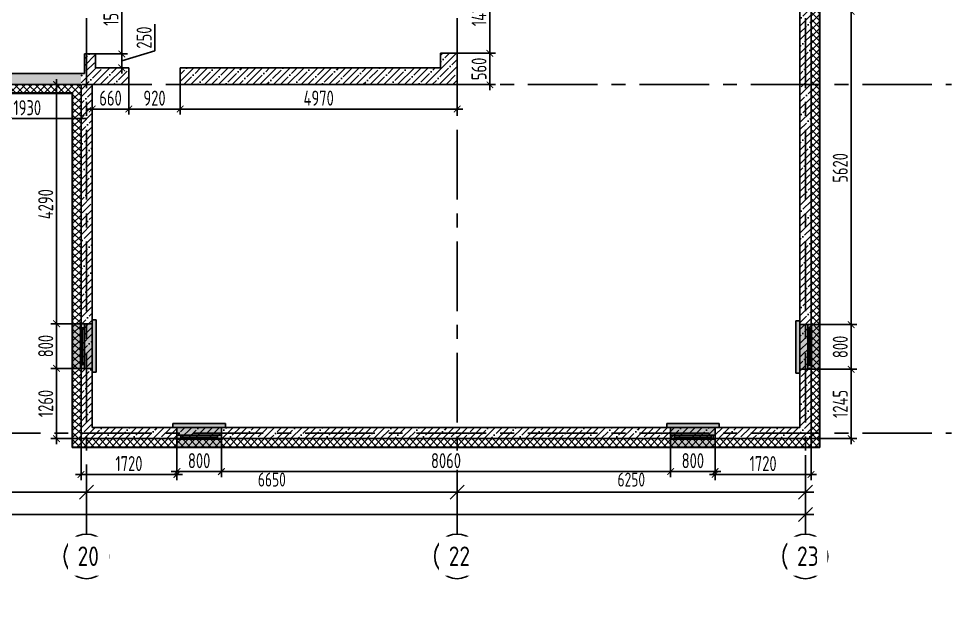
# Model space of a CAD drawing. Header units: millimetres. Extents: x -106726 to 8952771, y -150083 to 686385.
# Drawn here: x 54296 to 71033, y 476606 to 487432 of the extents above; entities that cross this region are included whole.
import ezdxf
from ezdxf import colors
from ezdxf.entities.mleader import LeaderData, LeaderLine
from ezdxf.math import Vec2, Vec3

# ---------------------------------------------------------------- set-up
doc = ezdxf.new("R2010")
doc.units = ezdxf.units.MM
doc.linetypes.add('CENTER', pattern=[2, 1.25, -0.25, 0.25, -0.25])
doc.layers.get('Defpoints').update_dxf_attribs({"color": 8})
doc.styles.add('ISOCPEUR', font='isocpeur.ttf', dxfattribs={"width": 0.7})
doc.styles.add('ГОСТ 2.304', font='isocpeur.ttf', dxfattribs={"width": 0.7})
doc.dimstyles.new('R_100', dxfattribs={"dimtxt": 270, "dimasz": 120, "dimexe": 100, "dimexo": 0, "dimgap": 60, "dimtad": 1, "dimdec": 0, "dimrnd": 5, "dimzin": 0, "dimdsep": 46, "dimtxsty": 'ISOCPEUR', "dimblk": 'ARCHTICK', "dimcen": 0, "dimdle": 100, "dimclrd": 256, "dimclre": 256, "dimclrt": 256, "dimadec": 0, "dimazin": 0, "dimtfac": 2, "dimtdec": 0, "dimtofl": 0, "dimtmove": 1, "dimatfit": 3, "dimfxl": 1, "dimtvp": 3, "dimtfill": 1, "dimtolj": 1, "dimtzin": 0, "dimarcsym": 0})
doc.dimstyles.new('СПДС', dxfattribs={"dimscale": 100, "dimtxt": 2.5, "dimasz": 2.5, "dimexe": 1.5, "dimexo": 0, "dimgap": 1, "dimtad": 1, "dimdec": 0, "dimrnd": 1, "dimtxsty": 'ГОСТ 2.304', "dimblk": 'OBLIQUE', "dimcen": 2.5, "dimdle": 1.5, "dimadec": 0, "dimazin": 2, "dimtfac": 0.75, "dimtdec": 0, "dimtmove": 1, "dimatfit": 3, "dimfxl": 1, "dimtolj": 1, "dimarcsym": 1})
pattern_1 = [(45, (-951587.81, 589999.9), (-123.743687, 123.743687), []), (45, (-951464.07, 589999.9), (-123.743687, 123.743687), [218.75, -43.75, 0, -43.75])]

# ---------------------------------------------------------------- blocks, each defined once
blk = doc.blocks.new('*U323')
h = blk.add_hatch(color=8)
h.dxf.hatch_style = 1
h.paths.add_polyline_path([(-870, -210), (70, -210), (70, -140), (0, -140), (0, 220), (-800, 220), (-800, -140), (-870, -140)])
at = {"color": 8, "lineweight": 30}
for p, q in [((-800, -140), (-800, 220)), ((0, -140), (0, 220))]:
    blk.add_line(p, q, dxfattribs=at)
at = {"color": 8}
for p, q in [((0, 220), (-800, 220)), ((-800, 70), (0, 70)), ((-800, 0), (0, 0)), ((-730, 0), (-730, 70)), ((-730, 35), (-70, 35)), ((-70, 0), (-70, 70)), ((-870, -210), (-870, -140)), ((-870, -140), (-800, -140)), ((0, -140), (70, -140)), ((70, -210), (70, -140)), ((-870, -210), (70, -210))]:
    blk.add_line(p, q, dxfattribs=at)
blk = doc.blocks.new('_Oblique')
at = {"color": 8, "linetype": 'ByBlock', "lineweight": -2}
blk.add_line((-0.5, -0.5), (0.5, 0.5), dxfattribs=at)
blk = doc.blocks.new('*D771')
at = {"color": 8, "lineweight": -2, "ltscale": 100, "transparency": 16777216}
for p, q in [((51365, 479364), (51365, 478791)), ((55515, 479364), (55515, 478791)), ((51215, 478941), (55665, 478941))]:
    blk.add_line(p, q, dxfattribs=at)
at = {"layer": 'Defpoints', "color": 0, "ltscale": 100, "transparency": 16777216}
for p in [(51365, 479364), (55515, 479364), (55515, 478941)]:
    blk.add_point(p, dxfattribs=at)
at = {"color": 8, "lineweight": -2, "ltscale": 100, "transparency": 16777216, "xscale": 250, "yscale": 250, "zscale": 250, "rotation": 180}
blk.add_blockref('_Oblique', (51365, 478941), dxfattribs=at)
at = {"color": 8, "lineweight": -2, "ltscale": 100, "transparency": 16777216, "xscale": 250, "yscale": 250, "zscale": 250}
blk.add_blockref('_Oblique', (55515, 478941), dxfattribs=at)
at = {"color": 8, "ltscale": 100, "transparency": 16777216, "insert": (53440, 479166), "char_height": 250, "attachment_point": 5, "style": 'ГОСТ 2.304'}
blk.add_mtext('\\A1;4150', dxfattribs=at)
blk = doc.blocks.new('*D772')
at = {"color": 8, "lineweight": -2, "ltscale": 100, "transparency": 16777216}
for p, q in [((55515, 479364), (55515, 478791)), ((62165, 479364), (62165, 478791)), ((55365, 478941), (62315, 478941))]:
    blk.add_line(p, q, dxfattribs=at)
at = {"layer": 'Defpoints', "color": 0, "ltscale": 100, "transparency": 16777216}
for p in [(55515, 479364), (62165, 479364), (62165, 478941)]:
    blk.add_point(p, dxfattribs=at)
at = {"color": 8, "lineweight": -2, "ltscale": 100, "transparency": 16777216, "xscale": 250, "yscale": 250, "zscale": 250, "rotation": 180}
blk.add_blockref('_Oblique', (55515, 478941), dxfattribs=at)
at = {"color": 8, "lineweight": -2, "ltscale": 100, "transparency": 16777216, "xscale": 250, "yscale": 250, "zscale": 250}
blk.add_blockref('_Oblique', (62165, 478941), dxfattribs=at)
at = {"color": 8, "ltscale": 100, "transparency": 16777216, "insert": (58840, 479166), "char_height": 250, "attachment_point": 5, "style": 'ГОСТ 2.304'}
blk.add_mtext('\\A1;6650', dxfattribs=at)
blk = doc.blocks.new('*D773')
at = {"color": 8, "lineweight": -2, "ltscale": 100, "transparency": 16777216}
for p, q in [((68415, 479603), (68415, 478791)), ((62165, 479364), (62165, 478791)), ((62015, 478941), (68565, 478941))]:
    blk.add_line(p, q, dxfattribs=at)
at = {"layer": 'Defpoints', "color": 0, "ltscale": 100, "transparency": 16777216}
for p in [(68415, 479603), (62165, 479364), (68415, 478941)]:
    blk.add_point(p, dxfattribs=at)
at = {"color": 8, "lineweight": -2, "ltscale": 100, "transparency": 16777216, "xscale": 250, "yscale": 250, "zscale": 250, "rotation": 180}
blk.add_blockref('_Oblique', (62165, 478941), dxfattribs=at)
at = {"color": 8, "lineweight": -2, "ltscale": 100, "transparency": 16777216, "xscale": 250, "yscale": 250, "zscale": 250}
blk.add_blockref('_Oblique', (68415, 478941), dxfattribs=at)
at = {"color": 8, "ltscale": 100, "transparency": 16777216, "insert": (65290, 479166), "char_height": 250, "attachment_point": 5, "style": 'ГОСТ 2.304'}
blk.add_mtext('\\A1;6250', dxfattribs=at)
blk = doc.blocks.new('*D754')
at = {"color": 8, "lineweight": -2, "ltscale": 100, "transparency": 16777216}
for p, q in [((-150, 478539), (68565, 478539)), ((0, 478214), (0, 478689)), ((68415, 478214), (68415, 478689))]:
    blk.add_line(p, q, dxfattribs=at)
at = {"layer": 'Defpoints', "color": 0, "ltscale": 100, "transparency": 16777216}
for p in [(68415, 478539), (0, 478214), (68415, 478214)]:
    blk.add_point(p, dxfattribs=at)
at = {"color": 8, "lineweight": -2, "ltscale": 100, "transparency": 16777216, "xscale": 250, "yscale": 250, "zscale": 250, "rotation": 180}
blk.add_blockref('_Oblique', (0, 478539), dxfattribs=at)
at = {"color": 8, "lineweight": -2, "ltscale": 100, "transparency": 16777216, "xscale": 250, "yscale": 250, "zscale": 250}
blk.add_blockref('_Oblique', (68415, 478539), dxfattribs=at)
at = {"color": 8, "ltscale": 100, "transparency": 16777216, "insert": (34208, 478764), "char_height": 250, "attachment_point": 5, "style": 'ГОСТ 2.304'}
blk.add_mtext('\\A1;68415', dxfattribs=at)
blk = doc.blocks.new('_ArchTick')
at = {"color": 8, "linetype": 'ByBlock', "const_width": 0.15}
blk.add_lwpolyline([(-0.5, -0.5), (0.5, 0.5)], dxfattribs=at)
blk = doc.blocks.new('*D664')
at = {"color": 8, "lineweight": -2, "ltscale": 100, "transparency": 16777216}
for p, q in [((56742, 486853), (56742, 487332)), ((56147, 486450), (56147, 486900)), ((55675, 486800), (56247, 486800)), ((56147, 486675), (56742, 486853)), ((55675, 486550), (56247, 486550))]:
    blk.add_line(p, q, dxfattribs=at)
at = {"layer": 'Defpoints', "color": 0, "ltscale": 100, "transparency": 16777216}
for p in [(55675, 486800), (56147, 486800), (55675, 486550)]:
    blk.add_point(p, dxfattribs=at)
at = {"color": 8, "lineweight": -2, "ltscale": 100, "transparency": 16777216, "xscale": 120, "yscale": 120, "zscale": 120}
for p, rotation in [((56147, 486800), 90), ((56147, 486550), 270)]:
    blk.add_blockref('_ArchTick', p, dxfattribs=dict(at, rotation=rotation))
at = {"color": 8, "lineweight": 30, "ltscale": 100, "transparency": 16777216, "insert": (56547, 487093), "char_height": 270, "attachment_point": 5, "rotation": 90, "style": 'ISOCPEUR', "bg_fill": 3, "box_fill_scale": 1.1, "bg_fill_color": 256, "bg_fill_true_color": 13158600, "bg_fill_transparency": 0}
blk.add_mtext('\\A1;250', dxfattribs=at)
blk = doc.blocks.new('*D649')
at = {"color": 8, "lineweight": -2, "ltscale": 100, "transparency": 16777216}
for p, q in [((55675, 488300), (56247, 488300)), ((56147, 486700), (56147, 488400)), ((55675, 486800), (56247, 486800))]:
    blk.add_line(p, q, dxfattribs=at)
at = {"layer": 'Defpoints', "color": 0, "ltscale": 100, "transparency": 16777216}
for p in [(55675, 488300), (56147, 488300), (55675, 486800)]:
    blk.add_point(p, dxfattribs=at)
at = {"color": 8, "lineweight": -2, "ltscale": 100, "transparency": 16777216, "xscale": 120, "yscale": 120, "zscale": 120}
for p, rotation in [((56147, 488300), 90), ((56147, 486800), 270)]:
    blk.add_blockref('_ArchTick', p, dxfattribs=dict(at, rotation=rotation))
at = {"color": 8, "lineweight": 30, "ltscale": 100, "transparency": 16777216, "insert": (55952, 487550), "char_height": 270, "attachment_point": 5, "rotation": 90, "style": 'ISOCPEUR', "bg_fill": 3, "box_fill_scale": 1.1, "bg_fill_color": 256, "bg_fill_true_color": 13158600, "bg_fill_transparency": 0}
blk.add_mtext('\\A1;1500', dxfattribs=at)
blk = doc.blocks.new('*D653')
at = {"color": 8, "lineweight": -2, "ltscale": 100, "transparency": 16777216}
for p, q in [((55615, 486250), (55615, 485712)), ((56274, 486250), (56274, 485712)), ((55515, 485812), (56374, 485812))]:
    blk.add_line(p, q, dxfattribs=at)
at = {"layer": 'Defpoints', "color": 0, "ltscale": 100, "transparency": 16777216}
for p in [(55615, 486250), (56274, 486250), (56274, 485812)]:
    blk.add_point(p, dxfattribs=at)
at = {"color": 8, "lineweight": -2, "ltscale": 100, "transparency": 16777216, "xscale": 120, "yscale": 120, "zscale": 120, "rotation": 180}
blk.add_blockref('_ArchTick', (55615, 485812), dxfattribs=at)
at = {"color": 8, "lineweight": -2, "ltscale": 100, "transparency": 16777216, "xscale": 120, "yscale": 120, "zscale": 120}
blk.add_blockref('_ArchTick', (56274, 485812), dxfattribs=at)
at = {"color": 8, "lineweight": 30, "ltscale": 100, "transparency": 16777216, "insert": (55945, 486007), "char_height": 270, "attachment_point": 5, "style": 'ISOCPEUR', "bg_fill": 3, "box_fill_scale": 1.1, "bg_fill_color": 256, "bg_fill_true_color": 13158600, "bg_fill_transparency": 0}
blk.add_mtext('\\A1;660', dxfattribs=at)
blk = doc.blocks.new('*D654')
at = {"color": 8, "lineweight": -2, "ltscale": 100, "transparency": 16777216}
for p, q in [((56274, 486250), (56274, 485712)), ((57194, 486250), (57194, 485712)), ((57294, 485812), (56174, 485812))]:
    blk.add_line(p, q, dxfattribs=at)
at = {"layer": 'Defpoints', "color": 0, "ltscale": 100, "transparency": 16777216}
for p in [(56274, 486250), (57194, 486250), (56274, 485812)]:
    blk.add_point(p, dxfattribs=at)
at = {"color": 8, "lineweight": -2, "ltscale": 100, "transparency": 16777216, "xscale": 120, "yscale": 120, "zscale": 120, "rotation": 180}
blk.add_blockref('_ArchTick', (56274, 485812), dxfattribs=at)
at = {"color": 8, "lineweight": -2, "ltscale": 100, "transparency": 16777216, "xscale": 120, "yscale": 120, "zscale": 120}
blk.add_blockref('_ArchTick', (57194, 485812), dxfattribs=at)
at = {"color": 8, "lineweight": 30, "ltscale": 100, "transparency": 16777216, "insert": (56734, 486007), "char_height": 270, "attachment_point": 5, "style": 'ISOCPEUR', "bg_fill": 3, "box_fill_scale": 1.1, "bg_fill_color": 256, "bg_fill_true_color": 13158600, "bg_fill_transparency": 0}
blk.add_mtext('\\A1;920', dxfattribs=at)
blk = doc.blocks.new('*D655')
at = {"color": 8, "lineweight": -2, "ltscale": 100, "transparency": 16777216}
for p, q in [((57194, 486250), (57194, 485712)), ((62165, 486250), (62165, 485712)), ((62265, 485812), (57094, 485812))]:
    blk.add_line(p, q, dxfattribs=at)
at = {"layer": 'Defpoints', "color": 0, "ltscale": 100, "transparency": 16777216}
for p in [(57194, 486250), (62165, 486250), (57194, 485812)]:
    blk.add_point(p, dxfattribs=at)
at = {"color": 8, "lineweight": -2, "ltscale": 100, "transparency": 16777216, "xscale": 120, "yscale": 120, "zscale": 120, "rotation": 180}
blk.add_blockref('_ArchTick', (57194, 485812), dxfattribs=at)
at = {"color": 8, "lineweight": -2, "ltscale": 100, "transparency": 16777216, "xscale": 120, "yscale": 120, "zscale": 120}
blk.add_blockref('_ArchTick', (62165, 485812), dxfattribs=at)
at = {"color": 8, "lineweight": 30, "ltscale": 100, "transparency": 16777216, "insert": (59680, 486007), "char_height": 270, "attachment_point": 5, "style": 'ISOCPEUR', "bg_fill": 3, "box_fill_scale": 1.1, "bg_fill_color": 256, "bg_fill_true_color": 13158600, "bg_fill_transparency": 0}
blk.add_mtext('\\A1;4970', dxfattribs=at)
blk = doc.blocks.new('*D656')
at = {"color": 8, "lineweight": -2, "ltscale": 100, "transparency": 16777216}
for p, q in [((62752, 486912), (62752, 486150)), ((62165, 486812), (62852, 486812)), ((62165, 486250), (62852, 486250))]:
    blk.add_line(p, q, dxfattribs=at)
at = {"layer": 'Defpoints', "color": 0, "ltscale": 100, "transparency": 16777216}
for p in [(62165, 486812), (62165, 486250)]:
    blk.add_point(p, dxfattribs=at)
at = {"color": 8, "lineweight": -2, "ltscale": 100, "transparency": 16777216, "xscale": 120, "yscale": 120, "zscale": 120}
for p, rotation in [((62752, 486812), 90), ((62752, 486250), 270)]:
    blk.add_blockref('_ArchTick', p, dxfattribs=dict(at, rotation=rotation))
at = {"color": 8, "lineweight": 30, "ltscale": 100, "transparency": 16777216, "insert": (62557, 486531), "char_height": 270, "attachment_point": 5, "rotation": 90, "style": 'ISOCPEUR', "bg_fill": 3, "box_fill_scale": 1.1, "bg_fill_color": 256, "bg_fill_true_color": 13158600, "bg_fill_transparency": 0}
blk.add_mtext('\\A1;560', dxfattribs=at)
at = {"layer": 'Defpoints', "color": 0, "ltscale": 100, "transparency": 16777216}
blk.add_point((62752, 486250), dxfattribs=at)
blk = doc.blocks.new('*D633')
at = {"color": 8, "lineweight": -2, "ltscale": 100, "transparency": 16777216}
for p, q in [((62165, 488282), (62852, 488282)), ((62752, 488382), (62752, 486712)), ((62165, 486812), (62852, 486812))]:
    blk.add_line(p, q, dxfattribs=at)
at = {"layer": 'Defpoints', "color": 0, "ltscale": 100, "transparency": 16777216}
for p in [(62165, 488282), (62165, 486812), (62752, 486812)]:
    blk.add_point(p, dxfattribs=at)
at = {"color": 8, "lineweight": -2, "ltscale": 100, "transparency": 16777216, "xscale": 120, "yscale": 120, "zscale": 120}
for p, rotation in [((62752, 488282), 90), ((62752, 486812), 270)]:
    blk.add_blockref('_ArchTick', p, dxfattribs=dict(at, rotation=rotation))
at = {"color": 8, "lineweight": 30, "ltscale": 100, "transparency": 16777216, "insert": (62557, 487547), "char_height": 270, "attachment_point": 5, "rotation": 90, "style": 'ISOCPEUR', "bg_fill": 3, "box_fill_scale": 1.1, "bg_fill_color": 256, "bg_fill_true_color": 13158600, "bg_fill_transparency": 0}
blk.add_mtext('\\A1;1470', dxfattribs=at)
blk = doc.blocks.new('*D634')
at = {"color": 8, "lineweight": -2, "ltscale": 100, "transparency": 16777216}
for p, q in [((55415, 486250), (55415, 485540)), ((53485, 486090), (53485, 485540)), ((55515, 485640), (53385, 485640))]:
    blk.add_line(p, q, dxfattribs=at)
at = {"layer": 'Defpoints', "color": 0, "ltscale": 100, "transparency": 16777216}
for p in [(55415, 486250), (53485, 486090), (53485, 485640)]:
    blk.add_point(p, dxfattribs=at)
at = {"color": 8, "lineweight": -2, "ltscale": 100, "transparency": 16777216, "xscale": 120, "yscale": 120, "zscale": 120, "rotation": 180}
blk.add_blockref('_ArchTick', (53485, 485640), dxfattribs=at)
at = {"color": 8, "lineweight": -2, "ltscale": 100, "transparency": 16777216, "xscale": 120, "yscale": 120, "zscale": 120}
blk.add_blockref('_ArchTick', (55415, 485640), dxfattribs=at)
at = {"color": 8, "lineweight": 30, "ltscale": 100, "transparency": 16777216, "insert": (54450, 485835), "char_height": 270, "attachment_point": 5, "style": 'ISOCPEUR', "bg_fill": 3, "box_fill_scale": 1.1, "bg_fill_color": 256, "bg_fill_true_color": 13158600, "bg_fill_transparency": 0}
blk.add_mtext('\\A1;1930', dxfattribs=at)
blk = doc.blocks.new('*D637')
at = {"color": 8, "lineweight": -2, "ltscale": 100, "transparency": 16777216}
for p, q in [((54976, 479800), (54976, 481260)), ((55415, 481160), (54876, 481160)), ((55415, 479900), (54876, 479900))]:
    blk.add_line(p, q, dxfattribs=at)
at = {"layer": 'Defpoints', "color": 0, "ltscale": 100, "transparency": 16777216}
for p in [(54976, 481160), (55415, 481160), (55415, 479900)]:
    blk.add_point(p, dxfattribs=at)
at = {"color": 8, "lineweight": -2, "ltscale": 100, "transparency": 16777216, "xscale": 120, "yscale": 120, "zscale": 120}
for p, rotation in [((54976, 481160), 90), ((54976, 479900), 270)]:
    blk.add_blockref('_ArchTick', p, dxfattribs=dict(at, rotation=rotation))
at = {"color": 8, "lineweight": 30, "ltscale": 100, "transparency": 16777216, "insert": (54781, 480530), "char_height": 270, "attachment_point": 5, "rotation": 90, "style": 'ISOCPEUR', "bg_fill": 3, "box_fill_scale": 1.1, "bg_fill_color": 256, "bg_fill_true_color": 13158600, "bg_fill_transparency": 0}
blk.add_mtext('\\A1;1260', dxfattribs=at)
blk = doc.blocks.new('*D638')
at = {"color": 8, "lineweight": -2, "ltscale": 100, "transparency": 16777216}
for p, q in [((54976, 481060), (54976, 482060)), ((55255, 481960), (54876, 481960)), ((55255, 481160), (54876, 481160))]:
    blk.add_line(p, q, dxfattribs=at)
at = {"layer": 'Defpoints', "color": 0, "ltscale": 100, "transparency": 16777216}
for p in [(54976, 481960), (55255, 481960), (55255, 481160)]:
    blk.add_point(p, dxfattribs=at)
at = {"color": 8, "lineweight": -2, "ltscale": 100, "transparency": 16777216, "xscale": 120, "yscale": 120, "zscale": 120}
for p, rotation in [((54976, 481960), 90), ((54976, 481160), 270)]:
    blk.add_blockref('_ArchTick', p, dxfattribs=dict(at, rotation=rotation))
at = {"color": 8, "lineweight": 30, "ltscale": 100, "transparency": 16777216, "insert": (54781, 481560), "char_height": 270, "attachment_point": 5, "rotation": 90, "style": 'ISOCPEUR', "bg_fill": 3, "box_fill_scale": 1.1, "bg_fill_color": 256, "bg_fill_true_color": 13158600, "bg_fill_transparency": 0}
blk.add_mtext('\\A1;800', dxfattribs=at)
blk = doc.blocks.new('*D639')
at = {"color": 8, "lineweight": -2, "ltscale": 100, "transparency": 16777216}
for p, q in [((55415, 486250), (54876, 486250)), ((54976, 486350), (54976, 481860)), ((55415, 481960), (54876, 481960))]:
    blk.add_line(p, q, dxfattribs=at)
at = {"layer": 'Defpoints', "color": 0, "ltscale": 100, "transparency": 16777216}
for p in [(55415, 486250), (54976, 481960), (55415, 481960)]:
    blk.add_point(p, dxfattribs=at)
at = {"color": 8, "lineweight": -2, "ltscale": 100, "transparency": 16777216, "xscale": 120, "yscale": 120, "zscale": 120}
for p, rotation in [((54976, 486250), 90), ((54976, 481960), 270)]:
    blk.add_blockref('_ArchTick', p, dxfattribs=dict(at, rotation=rotation))
at = {"color": 8, "lineweight": 30, "ltscale": 100, "transparency": 16777216, "insert": (54781, 484105), "char_height": 270, "attachment_point": 5, "rotation": 90, "style": 'ISOCPEUR', "bg_fill": 3, "box_fill_scale": 1.1, "bg_fill_color": 256, "bg_fill_true_color": 13158600, "bg_fill_transparency": 0}
blk.add_mtext('\\A1;4290', dxfattribs=at)
blk = doc.blocks.new('*D640')
at = {"color": 8, "lineweight": -2, "ltscale": 100, "transparency": 16777216}
for p, q in [((55415, 479900), (55415, 479158)), ((57135, 479848), (57135, 479158)), ((55315, 479258), (57235, 479258))]:
    blk.add_line(p, q, dxfattribs=at)
at = {"layer": 'Defpoints', "color": 0, "ltscale": 100, "transparency": 16777216}
for p in [(55415, 479900), (57135, 479848), (57135, 479258)]:
    blk.add_point(p, dxfattribs=at)
at = {"color": 8, "lineweight": -2, "ltscale": 100, "transparency": 16777216, "xscale": 120, "yscale": 120, "zscale": 120, "rotation": 180}
blk.add_blockref('_ArchTick', (55415, 479258), dxfattribs=at)
at = {"color": 8, "lineweight": -2, "ltscale": 100, "transparency": 16777216, "xscale": 120, "yscale": 120, "zscale": 120}
blk.add_blockref('_ArchTick', (57135, 479258), dxfattribs=at)
at = {"color": 8, "lineweight": 30, "ltscale": 100, "transparency": 16777216, "insert": (56275, 479453), "char_height": 270, "attachment_point": 5, "style": 'ISOCPEUR', "bg_fill": 3, "box_fill_scale": 1.1, "bg_fill_color": 256, "bg_fill_true_color": 13158600, "bg_fill_transparency": 0}
blk.add_mtext('\\A1;1720', dxfattribs=at)
blk = doc.blocks.new('*D641')
at = {"color": 8, "lineweight": -2, "ltscale": 100, "transparency": 16777216}
for p, q in [((57135, 479740), (57135, 479210)), ((57935, 479740), (57935, 479210)), ((57035, 479310), (58035, 479310))]:
    blk.add_line(p, q, dxfattribs=at)
at = {"layer": 'Defpoints', "color": 0, "ltscale": 100, "transparency": 16777216}
for p in [(57135, 479740), (57935, 479740), (57935, 479310)]:
    blk.add_point(p, dxfattribs=at)
at = {"color": 8, "lineweight": -2, "ltscale": 100, "transparency": 16777216, "xscale": 120, "yscale": 120, "zscale": 120, "rotation": 180}
blk.add_blockref('_ArchTick', (57135, 479310), dxfattribs=at)
at = {"color": 8, "lineweight": -2, "ltscale": 100, "transparency": 16777216, "xscale": 120, "yscale": 120, "zscale": 120}
blk.add_blockref('_ArchTick', (57935, 479310), dxfattribs=at)
at = {"color": 8, "lineweight": 30, "ltscale": 100, "transparency": 16777216, "insert": (57535, 479505), "char_height": 270, "attachment_point": 5, "style": 'ISOCPEUR', "bg_fill": 3, "box_fill_scale": 1.1, "bg_fill_color": 256, "bg_fill_true_color": 13158600, "bg_fill_transparency": 0}
blk.add_mtext('\\A1;800', dxfattribs=at)
blk = doc.blocks.new('*D642')
at = {"color": 8, "lineweight": -2, "ltscale": 100, "transparency": 16777216}
for p, q in [((68515, 479900), (68515, 479158)), ((66795, 479848), (66795, 479158)), ((68615, 479258), (66695, 479258))]:
    blk.add_line(p, q, dxfattribs=at)
at = {"layer": 'Defpoints', "color": 0, "ltscale": 100, "transparency": 16777216}
for p in [(68515, 479900), (66795, 479848), (66795, 479258)]:
    blk.add_point(p, dxfattribs=at)
at = {"color": 8, "lineweight": -2, "ltscale": 100, "transparency": 16777216, "xscale": 120, "yscale": 120, "zscale": 120, "rotation": 180}
blk.add_blockref('_ArchTick', (66795, 479258), dxfattribs=at)
at = {"color": 8, "lineweight": -2, "ltscale": 100, "transparency": 16777216, "xscale": 120, "yscale": 120, "zscale": 120}
blk.add_blockref('_ArchTick', (68515, 479258), dxfattribs=at)
at = {"color": 8, "lineweight": 30, "ltscale": 100, "transparency": 16777216, "insert": (67655, 479453), "char_height": 270, "attachment_point": 5, "style": 'ISOCPEUR', "bg_fill": 3, "box_fill_scale": 1.1, "bg_fill_color": 256, "bg_fill_true_color": 13158600, "bg_fill_transparency": 0}
blk.add_mtext('\\A1;1720', dxfattribs=at)
blk = doc.blocks.new('*D643')
at = {"color": 8, "lineweight": -2, "ltscale": 100, "transparency": 16777216}
for p, q in [((65995, 479740), (65995, 479210)), ((66795, 479740), (66795, 479210)), ((66895, 479310), (65895, 479310))]:
    blk.add_line(p, q, dxfattribs=at)
at = {"layer": 'Defpoints', "color": 0, "ltscale": 100, "transparency": 16777216}
for p in [(65995, 479740), (66795, 479740), (65995, 479310)]:
    blk.add_point(p, dxfattribs=at)
at = {"color": 8, "lineweight": -2, "ltscale": 100, "transparency": 16777216, "xscale": 120, "yscale": 120, "zscale": 120, "rotation": 180}
blk.add_blockref('_ArchTick', (65995, 479310), dxfattribs=at)
at = {"color": 8, "lineweight": -2, "ltscale": 100, "transparency": 16777216, "xscale": 120, "yscale": 120, "zscale": 120}
blk.add_blockref('_ArchTick', (66795, 479310), dxfattribs=at)
at = {"color": 8, "lineweight": 30, "ltscale": 100, "transparency": 16777216, "insert": (66395, 479505), "char_height": 270, "attachment_point": 5, "style": 'ISOCPEUR', "bg_fill": 3, "box_fill_scale": 1.1, "bg_fill_color": 256, "bg_fill_true_color": 13158600, "bg_fill_transparency": 0}
blk.add_mtext('\\A1;800', dxfattribs=at)
blk = doc.blocks.new('*D644')
at = {"color": 8, "lineweight": -2, "ltscale": 100, "transparency": 16777216}
for p, q in [((57935, 479740), (57935, 479210)), ((65995, 479740), (65995, 479210)), ((57835, 479310), (66095, 479310))]:
    blk.add_line(p, q, dxfattribs=at)
at = {"layer": 'Defpoints', "color": 0, "ltscale": 100, "transparency": 16777216}
for p in [(57935, 479740), (65995, 479740), (65995, 479310)]:
    blk.add_point(p, dxfattribs=at)
at = {"color": 8, "lineweight": -2, "ltscale": 100, "transparency": 16777216, "xscale": 120, "yscale": 120, "zscale": 120, "rotation": 180}
blk.add_blockref('_ArchTick', (57935, 479310), dxfattribs=at)
at = {"color": 8, "lineweight": -2, "ltscale": 100, "transparency": 16777216, "xscale": 120, "yscale": 120, "zscale": 120}
blk.add_blockref('_ArchTick', (65995, 479310), dxfattribs=at)
at = {"color": 8, "lineweight": 30, "ltscale": 100, "transparency": 16777216, "insert": (61965, 479505), "char_height": 270, "attachment_point": 5, "style": 'ISOCPEUR', "bg_fill": 3, "box_fill_scale": 1.1, "bg_fill_color": 256, "bg_fill_true_color": 13158600, "bg_fill_transparency": 0}
blk.add_mtext('\\A1;8060', dxfattribs=at)
blk = doc.blocks.new('*D645')
at = {"color": 8, "lineweight": -2, "ltscale": 100, "transparency": 16777216}
for p, q in [((69235, 479800), (69235, 481245)), ((68515, 481145), (69335, 481145)), ((68515, 479900), (69335, 479900))]:
    blk.add_line(p, q, dxfattribs=at)
at = {"layer": 'Defpoints', "color": 0, "ltscale": 100, "transparency": 16777216}
for p in [(68515, 481145), (69235, 481145), (68515, 479900)]:
    blk.add_point(p, dxfattribs=at)
at = {"color": 8, "lineweight": -2, "ltscale": 100, "transparency": 16777216, "xscale": 120, "yscale": 120, "zscale": 120}
for p, rotation in [((69235, 481145), 90), ((69235, 479900), 270)]:
    blk.add_blockref('_ArchTick', p, dxfattribs=dict(at, rotation=rotation))
at = {"color": 8, "lineweight": 30, "ltscale": 100, "transparency": 16777216, "insert": (69040, 480523), "char_height": 270, "attachment_point": 5, "rotation": 90, "style": 'ISOCPEUR', "bg_fill": 3, "box_fill_scale": 1.1, "bg_fill_color": 256, "bg_fill_true_color": 13158600, "bg_fill_transparency": 0}
blk.add_mtext('\\A1;1245', dxfattribs=at)
blk = doc.blocks.new('*D646')
at = {"color": 8, "lineweight": -2, "ltscale": 100, "transparency": 16777216}
for p, q in [((69235, 482045), (69235, 481045)), ((68675, 481945), (69335, 481945)), ((68675, 481145), (69335, 481145))]:
    blk.add_line(p, q, dxfattribs=at)
at = {"layer": 'Defpoints', "color": 0, "ltscale": 100, "transparency": 16777216}
for p in [(68675, 481945), (68675, 481145), (69235, 481145)]:
    blk.add_point(p, dxfattribs=at)
at = {"color": 8, "lineweight": -2, "ltscale": 100, "transparency": 16777216, "xscale": 120, "yscale": 120, "zscale": 120}
for p, rotation in [((69235, 481945), 90), ((69235, 481145), 270)]:
    blk.add_blockref('_ArchTick', p, dxfattribs=dict(at, rotation=rotation))
at = {"color": 8, "lineweight": 30, "ltscale": 100, "transparency": 16777216, "insert": (69040, 481545), "char_height": 270, "attachment_point": 5, "rotation": 90, "style": 'ISOCPEUR', "bg_fill": 3, "box_fill_scale": 1.1, "bg_fill_color": 256, "bg_fill_true_color": 13158600, "bg_fill_transparency": 0}
blk.add_mtext('\\A1;800', dxfattribs=at)
blk = doc.blocks.new('*D665')
at = {"color": 8, "lineweight": -2, "ltscale": 100, "transparency": 16777216}
for p, q in [((68675, 487565), (69335, 487565)), ((69235, 487665), (69235, 481845)), ((68675, 481945), (69335, 481945))]:
    blk.add_line(p, q, dxfattribs=at)
at = {"layer": 'Defpoints', "color": 0, "ltscale": 100, "transparency": 16777216}
for p in [(68675, 487565), (68675, 481945), (69235, 481945)]:
    blk.add_point(p, dxfattribs=at)
at = {"color": 8, "lineweight": -2, "ltscale": 100, "transparency": 16777216, "xscale": 120, "yscale": 120, "zscale": 120}
for p, rotation in [((69235, 487565), 90), ((69235, 481945), 270)]:
    blk.add_blockref('_ArchTick', p, dxfattribs=dict(at, rotation=rotation))
at = {"color": 8, "lineweight": 30, "ltscale": 100, "transparency": 16777216, "insert": (69040, 484755), "char_height": 270, "attachment_point": 5, "rotation": 90, "style": 'ISOCPEUR', "bg_fill": 3, "box_fill_scale": 1.1, "bg_fill_color": 256, "bg_fill_true_color": 13158600, "bg_fill_transparency": 0}
blk.add_mtext('\\A1;5620', dxfattribs=at)
blk = doc.blocks.new('_DotSmall')
at = {"color": 8, "linetype": 'ByBlock', "const_width": 0.5}
blk.add_lwpolyline([(-0.0625, 0, 1), (0.0625, 0, 1)], format="xyb", close=True, dxfattribs=at)

msp = doc.modelspace()

# ---------------------------------------------------------------- hatches: boundary and pattern name
at = {"ltscale": 100}
h = msp.add_hatch(dxfattribs=at)
h.set_pattern_fill('ANSI37', color=256, scale=700)
h.set_pattern_definition([(45, (-945096.63, 529153.53), (-61.871843, 61.871843), []), (135, (-945096.63, 529153.53), (-61.871843, -61.871843), [])])
edge = h.paths.add_edge_path()
edge.add_line((37731.6, 488221), (37788.5, 488162.1))
edge.add_line((37788.5, 488162.1), (37500.8, 487884.2))
edge.add_line((37500.8, 487884.2), (37444.6, 487942.3))
edge.add_arc((34355.1, 491410.5), 4644.7, 272.34376, 311.69596, ccw=False)
edge.add_line((34545, 486769.7), (34545, 486690))
edge.add_line((34545, 486690), (34345, 486690))
edge.add_line((34345, 486690), (34345, 486615.7))
edge.add_arc((34353.6, 491413.4), 4797.6, 269.89675, 358.52663)
edge.add_line((39149.7, 491290), (47385, 491290))
edge.add_line((47385, 491290), (47385, 486100))
edge.add_line((47385, 486100), (55265, 486100))
edge.add_line((55265, 486100), (55265, 479750))
edge.add_line((55265, 479750), (68665, 479750))
edge.add_line((68665, 479750), (68665, 489760))
edge.add_line((68665, 489760), (62315, 489760))
edge.add_line((62315, 489760), (62315, 507630))
edge.add_line((62315, 507630), (51815, 507630))
edge.add_line((51815, 507630), (51815, 511595))
edge.add_line((51815, 511595), (16715, 511595))
edge.add_line((16715, 511595), (16715, 507630))
edge.add_line((16715, 507630), (11889.8, 507630))
edge.add_line((11889.8, 507630), (11889.8, 507480))
edge.add_line((11889.8, 507480), (16865, 507480))
edge.add_line((16865, 507480), (16865, 511445))
edge.add_line((16865, 511445), (51665, 511445))
edge.add_line((51665, 511445), (51665, 507480))
edge.add_line((51665, 507480), (62165, 507480))
edge.add_line((62165, 507480), (62165, 489610))
edge.add_line((62165, 489610), (68515, 489610))
edge.add_line((68515, 489610), (68515, 479900))
edge.add_line((68515, 479900), (55415, 479900))
edge.add_line((55415, 479900), (55415, 486250))
edge.add_line((55415, 486250), (47535, 486250))
edge.add_line((47535, 486250), (47535, 491440))
edge.add_line((47535, 491440), (38999.7, 491440))
edge.add_arc((34355.1, 491410.5), 4644.7, -43.36822, 0.36411, ccw=False)
h = msp.add_hatch(dxfattribs=at)
h.set_pattern_fill('ANSI35', color=256, scale=700)
h.set_pattern_definition([(45, (-951587.71, 589999.9), (-123.743687, 123.743687), []), (45, (-951463.97, 589999.9), (-123.743687, 123.743687), [218.75, -43.75, 0, -43.75])])
h.paths.add_polyline_path([(55415.1, 486450), (51565, 486450), (51565, 491280.7), (51365.1, 491280.7), (51365.1, 486450), (47735.1, 486450), (47735, 495790), (50944.9, 495790), (51365, 495790), (51365, 495150), (51565, 495150), (51565, 497877.5), (51365, 497877.5), (51365.1, 495990), (50384.9, 495990), (50384.9, 495790), (50784.9, 495790), (47735.1, 495790), (50384.9, 495790), (50384.9, 495990), (47735, 495990), (47535, 495990), (36852, 495990), (36852, 495790), (47535.1, 495790), (47535.1, 486250), (55415.1, 486250)])
h = msp.add_hatch(dxfattribs=at)
h.set_pattern_fill('ANSI35', color=256, scale=700)
h.set_pattern_definition(pattern_1)
h.paths.add_polyline_path([(68515, 489410), (68315, 489410), (68315, 480100), (68315, 479900), (68515, 479900)])
h = msp.add_hatch(dxfattribs=at)
h.set_pattern_fill('ANSI35', color=256, scale=700)
h.set_pattern_definition(pattern_1)
h.paths.add_polyline_path([(55475, 486450), (55415, 486450), (55415, 486250), (55415, 480100), (55615, 480100), (55615, 486250), (56274.3, 486250), (56274.3, 486550), (55675, 486550), (55675, 486799.7), (55475, 486799.7)])
h = msp.add_hatch(dxfattribs=at)
h.set_pattern_fill('ANSI35', color=256, scale=700)
h.set_pattern_definition([(45, (-218395.23, 424794.32), (-123.74369, 123.74369), []), (45, (-218271.49, 424794.32), (-123.74369, 123.74369), [218.75, -43.75, 0, -43.75])])
h.paths.add_polyline_path([(61865, 486550), (57194.3, 486550), (57194.3, 486250), (62165, 486250), (62165, 486811.7), (61865, 486811.7)])
h = msp.add_hatch(dxfattribs=at)
h.set_pattern_fill('ANSI35', color=256, scale=700)
h.set_pattern_definition(pattern_1)
h.paths.add_polyline_path([(55615, 480100), (55415, 480100), (55415, 479900), (68315, 479900), (68315, 480100)])

# ---------------------------------------------------------------- linework, layer by layer
at = {"linetype": 'CENTER', "ltscale": 1000}
for p, q in [((55515, 478188.7), (55515, 512496.2)), ((62165, 478188.7), (62165, 512496.2)), ((68415, 478188.7), (68415, 512496.2)), ((-12563.8, 486250), (71033.4, 486250)), ((-12563.8, 480000), (71033.4, 480000))]:
    msp.add_line(p, q, dxfattribs=at)
at = {"ltscale": 100}
for p, q in [((68515, 479900), (68515, 489610)), ((68315, 480100), (68315, 489410)), ((55475, 486799.7), (55475, 486450)), ((55675, 486799.7), (55475, 486799.7)), ((55675, 486799.7), (55675, 486550)), ((61865, 486550), (61865, 486811.7)), ((61865, 486811.7), (62165, 486811.7)), ((62165, 486811.7), (62165, 486250)), ((55475, 486450), (51565, 486450)), ((56274.3, 486550), (55675, 486550)), ((56274.3, 486250), (56274.3, 486550)), ((61865, 486550), (57194.3, 486550)), ((57194.3, 486250), (57194.3, 486550)), ((55415, 486250), (47535, 486250)), ((55415, 486250), (55415, 479900)), ((56274.3, 486250), (55615, 486250)), ((55615, 486250), (55615, 480100)), ((62165, 486250), (57194.3, 486250)), ((55255, 486090), (47375, 486090)), ((55265, 486100), (47385, 486100)), ((55255, 479740), (55255, 486090)), ((55265, 479750), (55265, 486100)), ((55615, 480100), (68315, 480100)), ((55415, 479900), (68515, 479900))]:
    msp.add_line(p, q, dxfattribs=at)
for points in [[(68665, 479750), (68665.4, 489760)], [(68675, 479740), (68675.4, 489770)], [(55255, 479740), (68675, 479740)], [(55265, 479750), (68665, 479750)]]:
    msp.add_lwpolyline(points, dxfattribs=at)
at = {"linetype": 'Continuous', "ltscale": 100}
msp.add_lwpolyline([(58841.7, 480100), (58721.7, 480100)], dxfattribs=at)
at = {"ltscale": 0.5}
for centre in [(55515, 477788.7), (62165, 477788.7), (68415, 477788.7)]:
    msp.add_circle(centre, 400, dxfattribs=at)

# ---------------------------------------------------------------- block references
for p, xscale, rotation in [((55475, 481160), -1.000000000000002, 90), ((57935, 479960), -1, 180)]:
    msp.add_blockref('*U323', p, dxfattribs=dict(xscale=xscale, rotation=rotation))
for p, rotation in [((68455.3, 481145), 270), ((65995, 479960), 180)]:
    msp.add_blockref('*U323', p, dxfattribs=dict(rotation=rotation))

# ---------------------------------------------------------------- dimensions: what is measured, and where the dimension line sits
at = {"ltscale": 100}
for base, p1, p2, picture, middle in [((68415, 478941.4), (62165, 479363.5), (68415, 479602.9), '*D773', (65290, 479166.4)), ((55515, 478941.4), (51365, 479363.5), (55515, 479363.5), '*D771', (53440, 479166.4)), ((62165, 478941.4), (55515, 479363.5), (62165, 479363.5), '*D772', (58840, 479166.4))]:
    dim = msp.add_linear_dim(base=base, p1=p1, p2=p2, dimstyle='СПДС', override={"dimclrd": 8, "dimclre": 8, "dimclrt": 8}, dxfattribs=at)
    dim.commit()
    dim.dimension.update_dxf_attribs({"geometry": picture, "text_midpoint": middle})

# ---------------------------------------------------------------- next in the draw order: texts
at = {"char_height": 350, "attachment_point": 1, "line_spacing_factor": 1.149209, "style": 'ГОСТ 2.304', "bg_fill": 2}
for s, insert, width in [('{\\W0.8;20}', (55353.7, 477966.5), 392.561), ('{\\W0.8;22}', (62013.7, 477966.5), 520.89), ('{\\W0.8;23}', (68263.6, 477966.5), 370.762)]:
    msp.add_mtext(s, dxfattribs=dict(at, insert=insert, width=width))

# ---------------------------------------------------------------- next in the draw order: dimensions: what is measured, and where the dimension line sits
at = {"lineweight": 30, "ltscale": 100}
for base, p1, p2, angle, picture, middle in [((56147.4, 486799.7), (55675, 486550), (55675, 486799.7), 90, '*D664', (56547.4, 486913.4)), ((54975.9, 481160), (55415, 479900), (55415, 481160), 90, '*D637', (54780.9, 480530)), ((66795, 479258.2), (68515, 479900), (66795, 479847.9), 180, '*D642', (67655, 479453.2))]:
    dim = msp.add_linear_dim(base=base, p1=p1, p2=p2, angle=angle, dimstyle='R_100', override={"dimpost": '\\X', "dimclrd": 8, "dimclre": 8, "dimclrt": 8, "dimfxl": 2.5, "dimarcsym": 1}, dxfattribs=at)
    dim.commit()
    dim.dimension.update_dxf_attribs({"geometry": picture, "text_midpoint": middle})
dim = msp.add_linear_dim(base=(56274.3, 485812.3), p1=(55615, 486250), p2=(56274.3, 486250), dimstyle='R_100', override={"dimpost": '\\X', "dimclrd": 8, "dimclre": 8, "dimclrt": 8, "dimfxl": 2.5, "dimarcsym": 1}, dxfattribs=at)
dim.commit()
dim.dimension.update_dxf_attribs({"geometry": '*D653', "text_midpoint": (55944.7, 486007.3)})

# ---------------------------------------------------------------- next in the draw order: dimensions: what is measured, and where the dimension line sits
for base, p1, p2, angle, picture, middle in [((56147.4, 488299.7), (55675, 486799.7), (55675, 488299.7), 90, '*D649', (55952.4, 487549.7)), ((54975.9, 481960), (55255, 481160), (55255, 481960), 90, '*D638', (54780.9, 481560)), ((69235.4, 481145), (68515, 479900), (68515, 481145), 90, '*D645', (69040.4, 480522.5)), ((65995, 479310.3), (66795, 479740), (65995, 479740), 180, '*D643', (66395, 479505.3))]:
    dim = msp.add_linear_dim(base=base, p1=p1, p2=p2, angle=angle, dimstyle='R_100', override={"dimpost": '\\X', "dimclrd": 8, "dimclre": 8, "dimclrt": 8, "dimfxl": 2.5, "dimarcsym": 1}, dxfattribs=at)
    dim.commit()
    dim.dimension.update_dxf_attribs({"geometry": picture, "text_midpoint": middle})
for base, p1, p2, picture, middle in [((53485, 485639.8), (55415, 486250), (53485, 486090), '*D634', (54450, 485834.8)), ((56274.3, 485812.3), (57194.3, 486250), (56274.3, 486250), '*D654', (56734.3, 486007.3)), ((57135, 479258.2), (55415, 479900), (57135, 479847.9), '*D640', (56275, 479453.2))]:
    dim = msp.add_linear_dim(base=base, p1=p1, p2=p2, dimstyle='R_100', override={"dimpost": '\\X', "dimclrd": 8, "dimclre": 8, "dimclrt": 8, "dimfxl": 2.5, "dimarcsym": 1}, dxfattribs=at)
    dim.commit()
    dim.dimension.update_dxf_attribs({"geometry": picture, "text_midpoint": middle})
at = {"ltscale": 100}
dim = msp.add_linear_dim(base=(68415, 478539.3), p1=(0, 478213.7), p2=(68415, 478213.7), dimstyle='СПДС', override={"dimclrd": 8, "dimclre": 8, "dimclrt": 8}, dxfattribs=at)
dim.commit()
dim.dimension.update_dxf_attribs({"geometry": '*D754', "text_midpoint": (34207.5, 478764.3)})

# ---------------------------------------------------------------- next in the draw order: dimensions: what is measured, and where the dimension line sits
at = {"lineweight": 30, "ltscale": 100}
for base, p1, p2, picture, middle in [((54975.9, 481960), (55415, 486250), (55415, 481960), '*D639', (54780.9, 484105)), ((69235.4, 481145), (68675.3, 481945), (68675.3, 481145), '*D646', (69040.4, 481545))]:
    dim = msp.add_linear_dim(base=base, p1=p1, p2=p2, angle=90, dimstyle='R_100', override={"dimpost": '\\X', "dimclrd": 8, "dimclre": 8, "dimclrt": 8, "dimfxl": 2.5, "dimarcsym": 1}, dxfattribs=at)
    dim.commit()
    dim.dimension.update_dxf_attribs({"geometry": picture, "text_midpoint": middle})
for base, p1, p2, picture, middle in [((57194.3, 485812.3), (62165, 486250), (57194.3, 486250), '*D655', (59679.7, 486007.3)), ((57935, 479310.3), (57135, 479740), (57935, 479740), '*D641', (57535, 479505.3))]:
    dim = msp.add_linear_dim(base=base, p1=p1, p2=p2, dimstyle='R_100', override={"dimpost": '\\X', "dimclrd": 8, "dimclre": 8, "dimclrt": 8, "dimfxl": 2.5, "dimarcsym": 1}, dxfattribs=at)
    dim.commit()
    dim.dimension.update_dxf_attribs({"geometry": picture, "text_midpoint": middle})

# ---------------------------------------------------------------- next in the draw order: dimensions: what is measured, and where the dimension line sits
for base, p1, p2, picture, middle in [((69235.4, 481945), (68675.3, 487565), (68675.3, 481945), '*D665', (69040.4, 484755)), ((62751.9, 486250), (62165, 486811.7), (62165, 486250), '*D656', (62556.9, 486530.9))]:
    dim = msp.add_linear_dim(base=base, p1=p1, p2=p2, angle=90, dimstyle='R_100', override={"dimpost": '\\X', "dimclrd": 8, "dimclre": 8, "dimclrt": 8, "dimfxl": 2.5, "dimarcsym": 1}, dxfattribs=at)
    dim.commit()
    dim.dimension.update_dxf_attribs({"geometry": picture, "text_midpoint": middle})
dim = msp.add_linear_dim(base=(65995, 479310.3), p1=(57935, 479740), p2=(65995, 479740), dimstyle='R_100', override={"dimpost": '\\X', "dimclrd": 8, "dimclre": 8, "dimclrt": 8, "dimfxl": 2.5, "dimarcsym": 1}, dxfattribs=at)
dim.commit()
dim.dimension.update_dxf_attribs({"geometry": '*D644', "text_midpoint": (61965, 479505.3)})

# ---------------------------------------------------------------- next in the draw order: leaders
ml = msp.add_multileader_mtext('Standard')
ml.set_content('+13,700', color=8, style='ISOCPEUR')
ml.set_leader_properties(color=8, linetype='Continuous', lineweight=-1)
ml.set_arrow_properties(name='DOTSMALL')
ml.build(insert=Vec2(0, 0))
ml.multileader.update_dxf_attribs({"has_text_frame": 1, "text_left_attachment_type": 4, "text_right_attachment_type": 4, "dogleg_length": 100, "arrow_head_size": 180})
ctx = ml.context
ctx.base_point, ctx.char_height, ctx.arrow_head_size, ctx.landing_gap_size, ctx.plane_origin = Vec3(54221, 506541.4), 250, 180, 50, Vec3(53971.6, 505880.5)
ctx.left_attachment, ctx.right_attachment = 4, 4
notes = []
notes.append((ctx, [(0, (0, 0, 0), (0, 0), (1, 0), 1, [])]))
ctx.mtext.insert, ctx.mtext.width, ctx.mtext.line_spacing_style, ctx.mtext.flow_direction = Vec3(54271, 506874.7), 852.697, 2, 5
for ctx, leaders in notes:
    for number, flags, end, landing, length, lines in leaders:
        leader = LeaderData()
        leader.index, (leader.has_last_leader_line, leader.has_dogleg_vector, leader.attachment_direction) = number, flags
        leader.last_leader_point, leader.dogleg_vector, leader.dogleg_length = Vec3(end), Vec3(landing), length
        for number, points, colour, breaks in lines:
            line = LeaderLine()
            line.index, line.vertices, line.color, line.breaks = number, Vec3.list(points), colors.encode_raw_color(colour), breaks
            leader.lines.append(line)
        ctx.leaders.append(leader)

# ---------------------------------------------------------------- next in the draw order: dimensions: what is measured, and where the dimension line sits
dim = msp.add_linear_dim(base=(62751.9, 486811.7), p1=(62165, 488281.7), p2=(62165, 486811.7), angle=90, dimstyle='R_100', override={"dimpost": '\\X', "dimclrd": 8, "dimclre": 8, "dimclrt": 8, "dimfxl": 2.5, "dimarcsym": 1}, dxfattribs=at)
dim.commit()
dim.dimension.update_dxf_attribs({"geometry": '*D633', "text_midpoint": (62556.9, 487546.7)})

doc.saveas('drawing.dxf')
